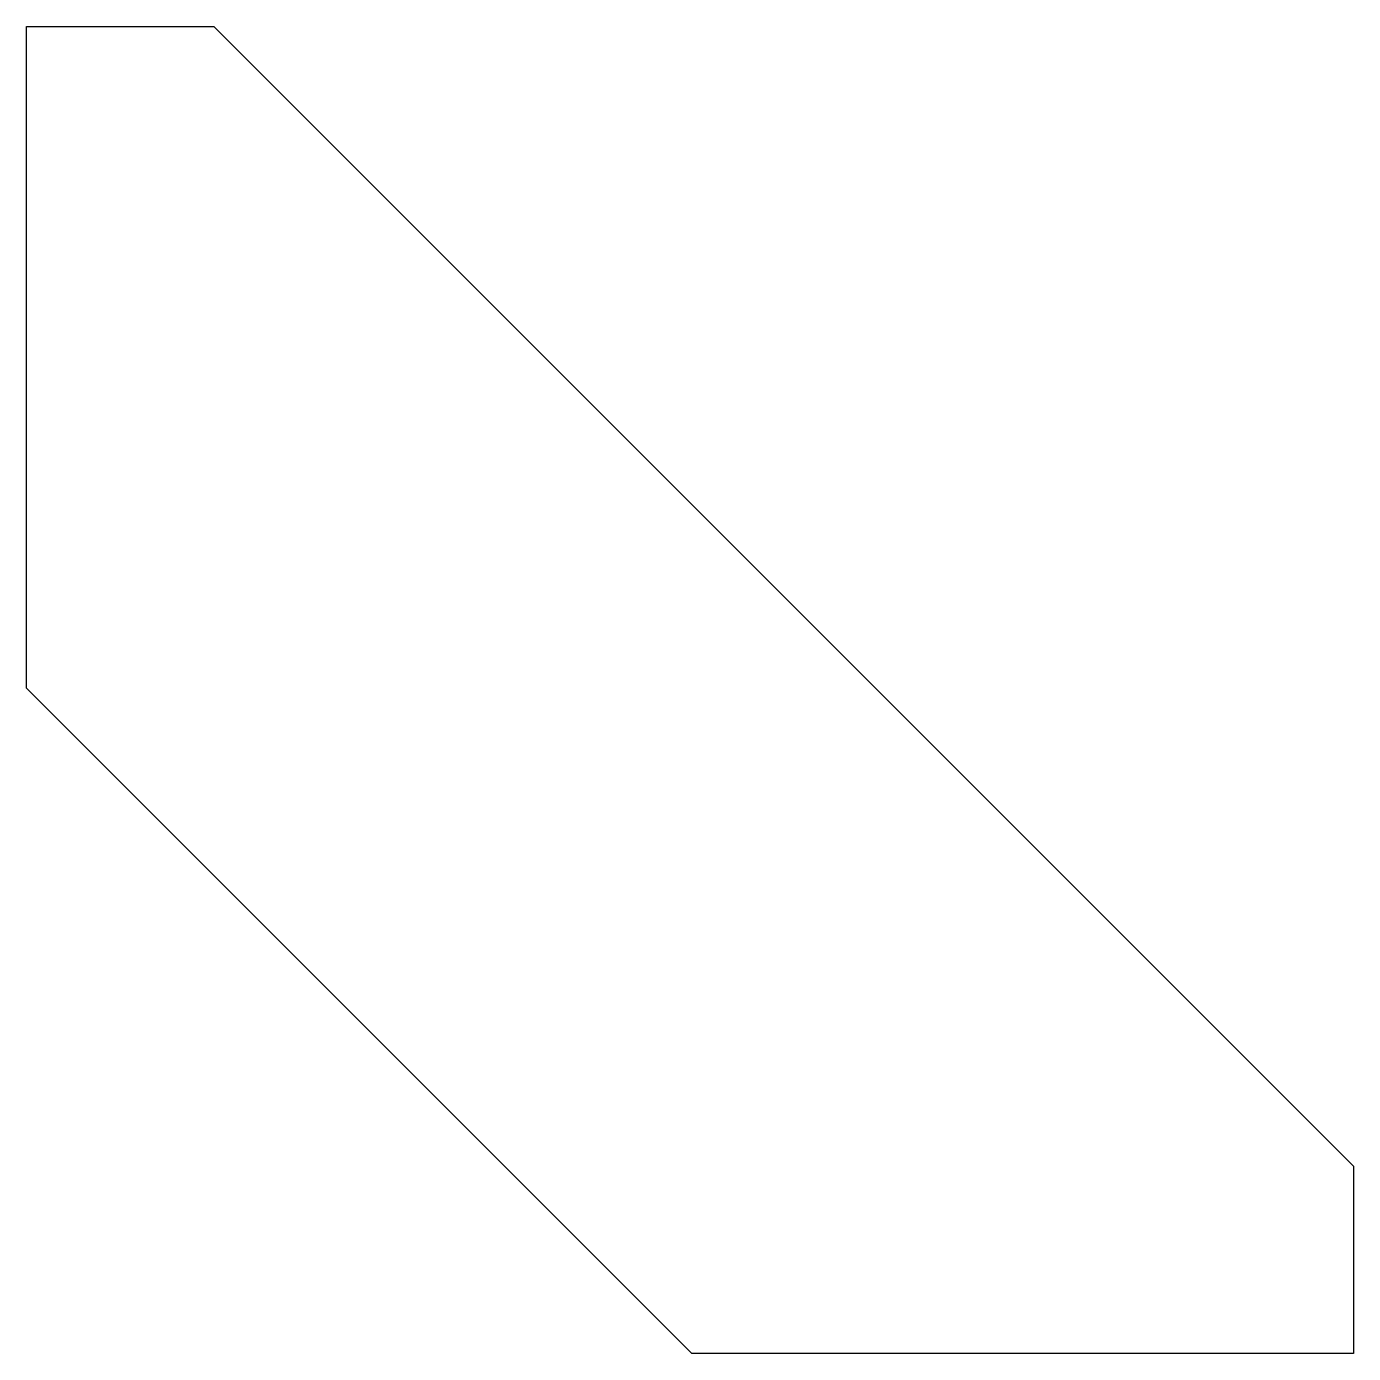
# Model space of a CAD drawing. Header units: millimetres. Extents: x 0 to 228, y 0 to 228.
import ezdxf

# ---------------------------------------------------------------- set-up
doc = ezdxf.new("R2010")
doc.units = ezdxf.units.MM
doc.layers.add('CORTE', color=7, linetype='CONTINUOUS')

msp = doc.modelspace()

# ---------------------------------------------------------------- linework, layer by layer
at = {"layer": 'CORTE'}
msp.add_lwpolyline([(0, 228.25), (32.2, 228.25), (228.25, 32.2), (228.25, 0), (114.44, 0), (0, 114.44)], close=True, dxfattribs=at)

doc.saveas('drawing.dxf')
